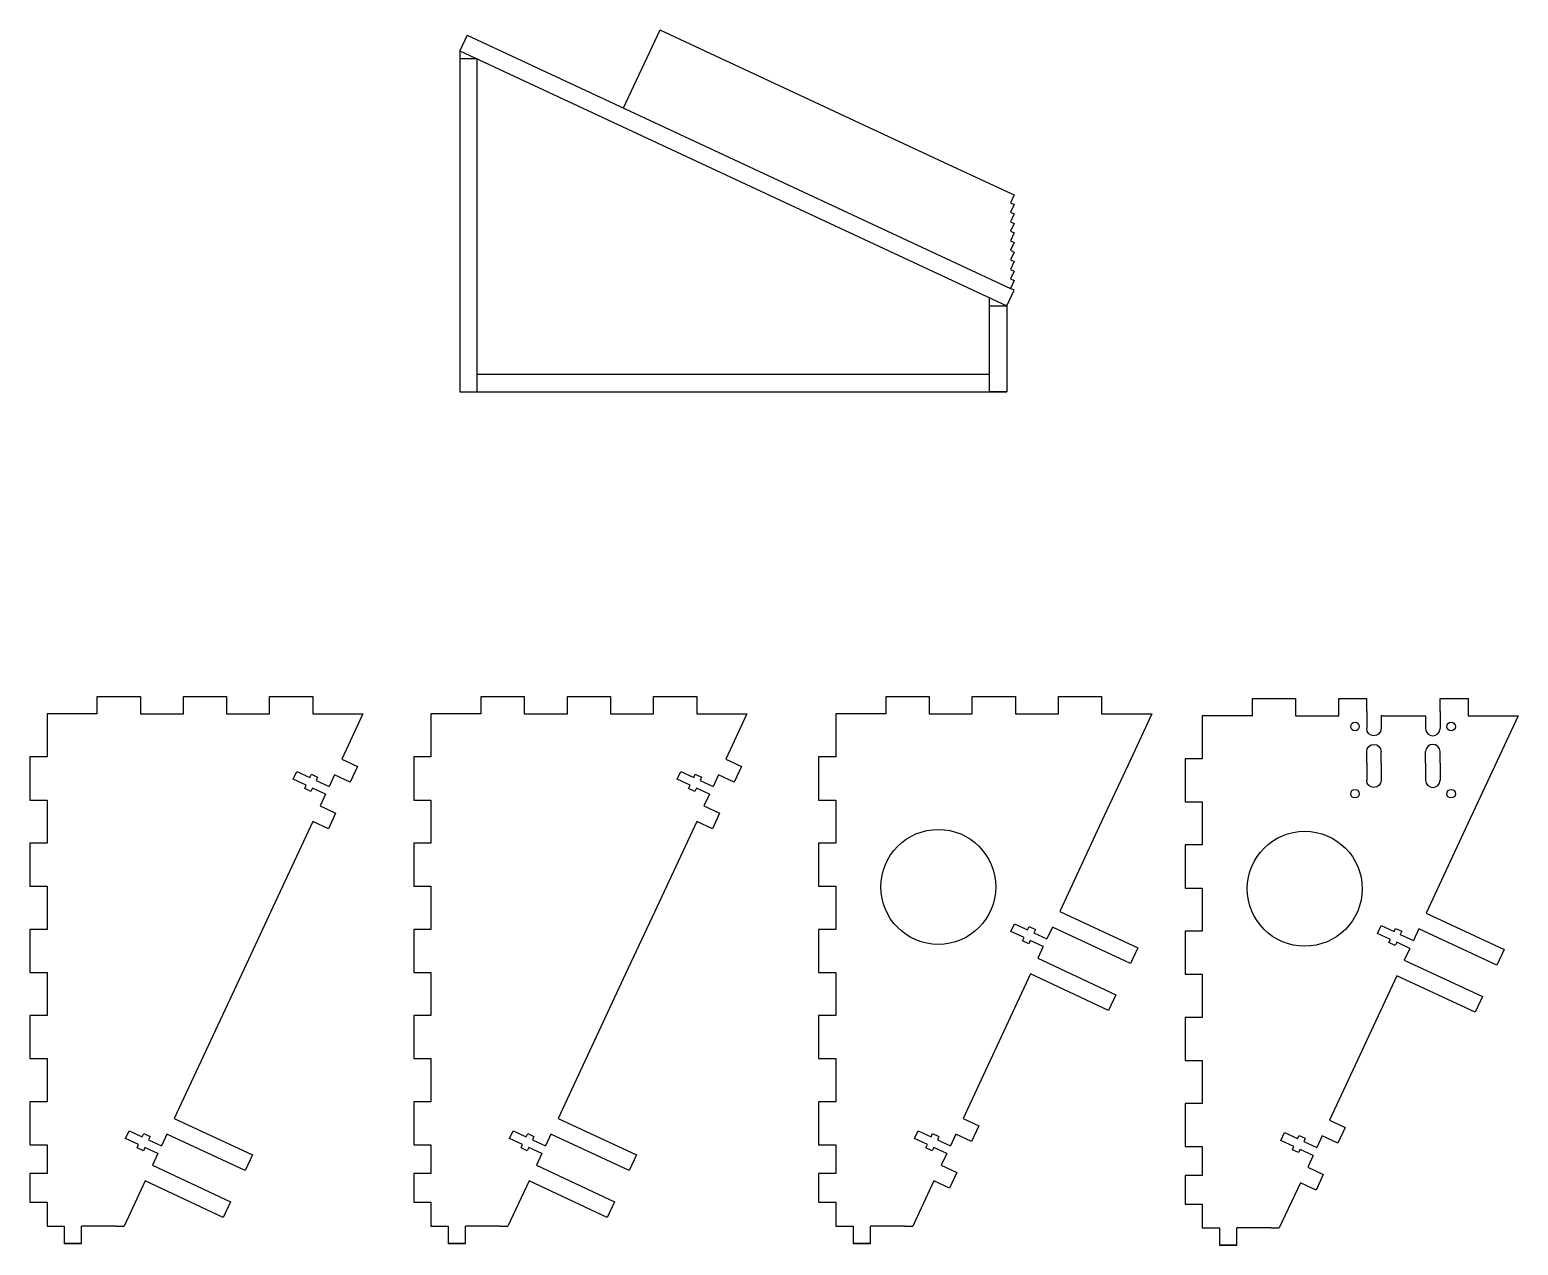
# Model space of a CAD drawing. Header units: millimetres. Extents: x -118 to 1853, y -1989 to 612.
# Drawn here: x -118 to 400, y -25 to 398 of the extents above; entities that cross this region are included whole.
import ezdxf

# ---------------------------------------------------------------- set-up
doc = ezdxf.new("R2010")
doc.units = ezdxf.units.MM
doc.layers.add('Holes', color=1, linetype='Continuous', plot=False)

# ---------------------------------------------------------------- blocks, each defined once
blk = doc.blocks.new('M3 Bolt Nut Slot')
for p, q in [((-12.4, -3), (-12.4, 0)), ((-12.4, 0), (-7.4, 0)), ((-7.4, 0), (-7.4, 1.25)), ((-7.4, 1.25), (-5, 1.25)), ((-5, 1.25), (-5, 0)), ((-5, 0), (0, 0)), ((-7.4, -3), (-12.4, -3)), ((-7.4, -4.25), (-7.4, -3)), ((-5, -4.25), (-7.4, -4.25)), ((0, -3), (-5, -3)), ((-5, -3), (-5, -4.25))]:
    blk.add_line(p, q)
blk = doc.blocks.new('Side Panel')
for p, q in [((17.48, 0), (17.48, 6)), ((17.48, 6), (32.48, 6)), ((32.48, 6), (32.48, 0)), ((47.48, 0), (47.48, 6)), ((47.48, 6), (62.48, 6)), ((62.48, 6), (62.48, 0)), ((77.48, 0), (77.48, 6)), ((77.48, 6), (92.48, 6)), ((92.48, 6), (92.48, 0)), ((92.48, 6), (92.48, 0)), ((17.48, 0), (0, 0)), ((0, 0), (0, -15)), ((32.48, 0), (47.48, 0)), ((62.48, 0), (77.48, 0)), ((92.48, 0), (109.95, 0)), ((109.95, 0), (102.61, -15.74)), ((0, -15), (-6, -15)), ((-6, -15), (-6, -30)), ((102.61, -15.74), (108.05, -18.28)), ((108.05, -18.28), (105.51, -23.72)), ((100.08, -21.18), (98.17, -25.26)), ((105.51, -23.72), (100.08, -21.18)), ((-6, -30), (0, -30)), ((0, -30), (0, -45)), ((96.91, -27.98), (95, -32.06)), ((95, -32.06), (100.44, -34.59)), ((100.44, -34.59), (97.91, -40.03)), ((92.47, -37.49), (77.89, -68.77)), ((97.91, -40.03), (92.47, -37.49)), ((0, -45), (-6, -45)), ((-6, -45), (-6, -60)), ((-6, -60), (0, -60)), ((0, -60), (0, -75)), ((77.89, -68.77), (67.74, -90.52)), ((0, -75), (-6, -75)), ((-6, -75), (-6, -90)), ((-6, -90), (0, -90)), ((0, -90), (0, -105)), ((67.74, -90.52), (44.29, -140.82)), ((0, -105), (-6, -105)), ((-6, -105), (-6, -120)), ((-6, -120), (0, -120)), ((0, -120), (0, -135)), ((0, -135), (-6, -135)), ((-6, -135), (-6, -150)), ((44.29, -140.82), (71.47, -153.5)), ((-6, -150), (0, -150)), ((0, -150), (0, -160)), ((41.75, -146.26), (39.85, -150.34)), ((68.94, -158.94), (41.75, -146.26)), ((38.58, -153.06), (36.68, -157.14)), ((71.47, -153.5), (68.94, -158.94)), ((0, -160), (-6, -160)), ((-6, -160), (-6, -170)), ((36.68, -157.14), (63.87, -169.81)), ((34.14, -162.57), (26.8, -178.32)), ((61.33, -175.25), (34.14, -162.57)), ((-6, -170), (0, -170)), ((0, -170), (0, -178.32)), ((63.87, -169.81), (61.33, -175.25)), ((6, -178.32), (6, -184.32)), ((12, -184.32), (12, -178.32)), ((24, -178.32), (12, -178.32)), ((24, -178.32), (26.8, -178.32)), ((6, -184.32), (12, -184.32))]:
    blk.add_line(p, q)
for points in [[(0, -178.32), (6, -178.32)], [(12, -184.32), (6, -184.32)]]:
    blk.add_lwpolyline(points)
at = {"rotation": 335}
for p in [(98.17, -25.26), (39.85, -150.34)]:
    blk.add_blockref('M3 Bolt Nut Slot', p, dxfattribs=at)
blk = doc.blocks.new('Right Inner Support')
for p, q in [((17.48, 0), (17.48, 6)), ((17.48, 6), (32.48, 6)), ((32.48, 6), (32.48, 0)), ((47.48, 0), (47.48, 6)), ((47.48, 6), (62.48, 6)), ((62.48, 6), (62.48, 0)), ((77.48, 0), (77.48, 6)), ((77.48, 6), (92.48, 6)), ((92.48, 6), (92.48, 0)), ((92.48, 6), (92.48, 0)), ((17.48, 0), (0, 0)), ((0, 0), (0, -15)), ((32.48, 0), (47.48, 0)), ((62.48, 0), (77.48, 0)), ((92.48, 0), (109.95, 0)), ((109.95, 0), (102.61, -15.74)), ((0, -15), (-6, -15)), ((-6, -15), (-6, -30)), ((102.61, -15.74), (92.47, -37.49)), ((-6, -30), (0, -30)), ((0, -30), (0, -45)), ((92.47, -37.49), (77.89, -68.77)), ((0, -45), (-6, -45)), ((-6, -45), (-6, -60)), ((-6, -60), (0, -60)), ((0, -60), (0, -75)), ((77.89, -68.77), (105.08, -81.44)), ((0, -75), (-6, -75)), ((-6, -75), (-6, -90)), ((75.35, -74.2), (73.45, -78.28)), ((102.54, -86.88), (75.35, -74.2)), ((72.18, -81), (70.28, -85.08)), ((105.08, -81.44), (102.54, -86.88)), ((70.28, -85.08), (97.47, -97.76)), ((-6, -90), (0, -90)), ((0, -90), (0, -105)), ((67.74, -90.52), (44.29, -140.82)), ((94.93, -103.2), (67.74, -90.52)), ((97.47, -97.76), (94.93, -103.2)), ((0, -105), (-6, -105)), ((-6, -105), (-6, -120)), ((-6, -120), (0, -120)), ((0, -120), (0, -135)), ((0, -135), (-6, -135)), ((-6, -135), (-6, -150)), ((44.29, -140.82), (49.72, -143.36)), ((49.72, -143.36), (47.19, -148.8)), ((-6, -150), (0, -150)), ((0, -150), (0, -160)), ((41.75, -146.26), (39.85, -150.34)), ((47.19, -148.8), (41.75, -146.26)), ((38.58, -153.06), (36.68, -157.14)), ((0, -160), (-6, -160)), ((-6, -160), (-6, -170)), ((36.68, -157.14), (42.12, -159.67)), ((42.12, -159.67), (39.58, -165.11)), ((34.14, -162.57), (26.8, -178.32)), ((39.58, -165.11), (34.14, -162.57)), ((-6, -170), (0, -170)), ((0, -170), (0, -178.32)), ((6, -178.32), (6, -184.32)), ((12, -184.32), (12, -178.32)), ((24, -178.32), (12, -178.32)), ((24, -178.32), (26.8, -178.32)), ((6, -184.32), (12, -184.32))]:
    blk.add_line(p, q)
for points in [[(0, -178.32), (6, -178.32)], [(12, -184.32), (6, -184.32)]]:
    blk.add_lwpolyline(points)
at = {"layer": 'Holes'}
blk.add_circle((35.65, -60.24), 20, dxfattribs=at)
at = {"rotation": 335}
for p in [(73.45, -78.28), (39.85, -150.34)]:
    blk.add_blockref('M3 Bolt Nut Slot', p, dxfattribs=at)
blk = doc.blocks.new('Left Inner Support')
for p, q in [((17.48, 0), (17.48, 6)), ((17.48, 6), (32.48, 6)), ((32.48, 6), (32.48, 0)), ((47.48, 0), (47.48, 6)), ((47.48, 6), (57.23, 6)), ((57.23, 1.5), (57.23, 6)), ((82.73, 1.5), (82.73, 6)), ((82.73, 6), (82.83, 6)), ((82.83, 6), (92.48, 6)), ((92.48, 6), (92.48, 0)), ((17.48, 0), (0, 0)), ((0, 0), (0, -15)), ((57.23, 1.5), (57.23, -4.5)), ((82.73, 1.5), (82.73, -4.5)), ((32.48, 0), (47.48, 0)), ((62.88, 0), (62.23, 0)), ((62.23, 0), (62.23, -4.5)), ((62.98, 0), (76.98, 0)), ((76.88, 0), (77.73, 0)), ((77.73, 0), (77.73, -4.5)), ((92.48, 0), (109.95, 0)), ((109.95, 0), (102.61, -15.74)), ((0, -15), (-6, -15)), ((-6, -15), (-6, -30)), ((102.61, -15.74), (92.47, -37.49)), ((-6, -30), (0, -30)), ((0, -30), (0, -45)), ((92.47, -37.49), (77.89, -68.77)), ((0, -45), (-6, -45)), ((-6, -45), (-6, -60)), ((-6, -60), (0, -60)), ((0, -60), (0, -75)), ((77.89, -68.77), (105.08, -81.44)), ((0, -75), (-6, -75)), ((-6, -75), (-6, -90)), ((75.35, -74.2), (73.45, -78.28)), ((102.54, -86.88), (75.35, -74.2)), ((72.18, -81), (70.28, -85.08)), ((105.08, -81.44), (102.54, -86.88)), ((70.28, -85.08), (97.47, -97.76)), ((-6, -90), (0, -90)), ((0, -90), (0, -105)), ((67.74, -90.52), (44.29, -140.82)), ((94.93, -103.2), (67.74, -90.52)), ((97.47, -97.76), (94.93, -103.2)), ((0, -105), (-6, -105)), ((-6, -105), (-6, -120)), ((-6, -120), (0, -120)), ((0, -120), (0, -135)), ((0, -135), (-6, -135)), ((-6, -135), (-6, -150)), ((44.29, -140.82), (49.72, -143.36)), ((49.72, -143.36), (47.19, -148.8)), ((-6, -150), (0, -150)), ((0, -150), (0, -160)), ((41.75, -146.26), (39.85, -150.34)), ((47.19, -148.8), (41.75, -146.26)), ((38.58, -153.06), (36.68, -157.14)), ((0, -160), (-6, -160)), ((-6, -160), (-6, -170)), ((36.68, -157.14), (42.12, -159.67)), ((42.12, -159.67), (39.58, -165.11)), ((34.14, -162.57), (26.8, -178.32)), ((39.58, -165.11), (34.14, -162.57)), ((-6, -170), (0, -170)), ((0, -170), (0, -178.32)), ((6, -178.32), (6, -184.32)), ((12, -184.32), (12, -178.32)), ((24, -178.32), (12, -178.32)), ((24, -178.32), (26.8, -178.32)), ((6, -184.32), (12, -184.32))]:
    blk.add_line(p, q)
for points in [[(0, -178.32), (6, -178.32)], [(12, -184.32), (6, -184.32)]]:
    blk.add_lwpolyline(points)
at = {"extrusion": (0, 0, -1)}
blk.add_arc((-59.73, -4.5), 2.5, 180, 0, dxfattribs=at)
blk.add_arc((80.23, -4.5), 2.5, 180, 0)
at = {"layer": 'Holes'}
for p, q in [((57.23, -16.5), (57.23, -12.5)), ((62.23, -16.5), (62.23, -12.5)), ((77.73, -16.5), (77.73, -12.5)), ((82.73, -16.5), (82.73, -12.5)), ((57.23, -16.5), (57.23, -22.5)), ((62.23, -16.5), (62.23, -22.5)), ((77.73, -16.5), (77.73, -22.5)), ((82.73, -16.5), (82.73, -22.5))]:
    blk.add_line(p, q, dxfattribs=at)
for centre, radius in [((53.15, -3.75), 1.5), ((86.65, -3.75), 1.5), ((53.15, -27.15), 1.5), ((86.65, -27.15), 1.5), ((35.65, -60.24), 20)]:
    blk.add_circle(centre, radius, dxfattribs=at)
at = {"layer": 'Holes', "extrusion": (0, 0, -1)}
for centre, start, end in [((-59.73, -12.5), 0, 180), ((-59.73, -22.5), 180, 0)]:
    blk.add_arc(centre, 2.5, start, end, dxfattribs=at)
at = {"layer": 'Holes'}
for centre, start, end in [((80.23, -12.5), 0, 180), ((80.23, -22.5), 180, 0)]:
    blk.add_arc(centre, 2.5, start, end, dxfattribs=at)
at = {"rotation": 335}
for p in [(73.45, -78.28), (39.85, -150.34)]:
    blk.add_blockref('M3 Bolt Nut Slot', p, dxfattribs=at)
blk = doc.blocks.new('Side View')
for p, q in [((56.97, 98.85), (69.65, 126.04)), ((69.63, 126), (168.31, 79.99)), ((2.54, 124.19), (0, 118.75)), ((0, 118.75), (0, 0)), ((0, 118.75), (190.32, 30)), ((6, 115.95), (0, 115.95)), ((6, 0), (6, 115.95)), ((168.31, 79.99), (190.32, 69.72)), ((190.32, 69.72), (192.86, 68.54)), ((192.86, 68.54), (191.59, 65.82)), ((191.59, 65.82), (192.86, 65.23)), ((192.86, 65.23), (191.59, 62.51)), ((191.59, 62.51), (192.86, 61.92)), ((192.86, 61.92), (191.59, 59.2)), ((191.59, 59.2), (192.86, 58.61)), ((192.86, 58.61), (191.59, 55.89)), ((191.59, 55.89), (192.86, 55.3)), ((192.86, 55.3), (191.59, 52.58)), ((191.59, 52.58), (192.86, 51.99)), ((192.86, 51.99), (191.59, 49.27)), ((191.59, 49.27), (192.86, 48.68)), ((192.86, 48.68), (191.59, 45.96)), ((191.59, 45.96), (192.86, 45.37)), ((192.86, 45.37), (191.59, 42.65)), ((191.59, 42.65), (192.86, 42.06)), ((192.86, 42.06), (191.59, 39.34)), ((191.59, 39.34), (192.86, 38.75)), ((192.86, 38.75), (191.59, 36.03)), ((184.32, 30), (184.32, 32.8)), ((190.32, 30), (192.87, 35.44)), ((192.87, 35.44), (191.59, 36.03)), ((184.32, 6), (6, 6)), ((184.32, 0), (184.32, 6)), ((0, 0), (6, 0)), ((6, 0), (184.32, 0)), ((184.32, 0), (190.32, 0))]:
    blk.add_line(p, q)
blk.add_lwpolyline([(2.54, 124.19), (191.59, 36.03)])
blk.add_lwpolyline([(190.32, 30), (190.32, 0), (184.32, 0), (184.32, 30)], close=True)

msp = doc.modelspace()

# ---------------------------------------------------------------- linework, layer by layer
msp.add_xline((435.41, -1988.72), (0, 1))

# ---------------------------------------------------------------- block references
for name, p in [('Side View', (32.13, 271.71)), ('Side Panel', (-111.54, 159.63)), ('Side Panel', (22.08, 159.63)), ('Right Inner Support', (162.98, 159.63)), ('Left Inner Support', (290.49, 159))]:
    msp.add_blockref(name, p)

doc.saveas('drawing.dxf')
